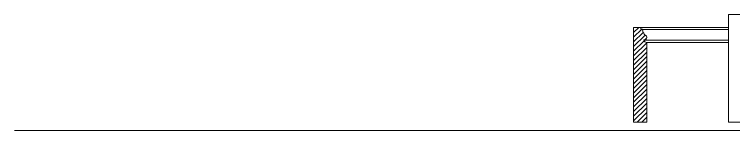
# Model space of a CAD drawing. Header units: inches. Extents: x -20583 to 399182, y -24453 to 525552.
# Drawn here: x 21159 to 22525, y 33056 to 33277 of the extents above; entities that cross this region are included whole.
import ezdxf

# ---------------------------------------------------------------- set-up
doc = ezdxf.new("R2010")
doc.units = ezdxf.units.IN
doc.header["$LTSCALE"] = 1000
doc.header["$MEASUREMENT"] = 0
doc.linetypes.add('DASHED', pattern=[0.75, 0.5, -0.25])
doc.linetypes.add('HIDDEN', pattern=[0.375, 0.25, -0.125])
doc.layers.add('A-Hidden', color=8, linetype='HIDDEN')
doc.layers.add('WOOD 01', color=34, linetype='Continuous')

msp = doc.modelspace()

# ---------------------------------------------------------------- hatches: boundary and pattern name
at = {"layer": 'WOOD 01', "lineweight": 0, "ltscale": 500}
h = msp.add_hatch(dxfattribs=at)
h.set_pattern_fill('ANSI31', color=256, scale=50, style=0)
h.set_pattern_definition([(45, (27884.007, 43449.6515), (-4.4194174, 4.4194174), [])])
edge = h.paths.add_edge_path()
edge.add_line((22335, 33252.4), (22349, 33252.4))
edge.add_line((22349, 33252.4), (22349, 33249.4))
edge.add_line((22349, 33249.4), (22352, 33249.4))
edge.add_arc((22367.1, 33248.8), 15.1, 177.7159, 202.9186)
edge.add_arc((22365.6, 33248.7), 13.7, 205.0884, 236.6917)
edge.add_arc((22355.1, 33233.4), 4.85, -99.1797, 53.1375, ccw=False)
edge.add_arc((22360, 33229.5), 5.7, 189.2709, 270)
edge.add_line((22360, 33223.8), (22360, 33072.4))
edge.add_line((22360, 33072.4), (22335, 33072.4))
edge.add_line((22335, 33072.4), (22335, 33252.4))

# ---------------------------------------------------------------- linework, layer by layer
at = {"layer": 'A-Hidden', "linetype": 'DASHED', "lineweight": 0, "ltscale": 10}
msp.add_line((30339, 33056.2, 0), (21158.5, 33056.2, 0), dxfattribs=at)
at = {"layer": 'WOOD 01', "lineweight": 0, "ltscale": 500}
for p, q in [((22349, 33252.4, 0), (22515, 33252.4, 0)), ((22352, 33248.8, 0), (22515, 33248.8, 0)), ((22355.1, 33228.5, 0), (22515, 33228.5, 0)), ((22360, 33223.8, 0), (22515, 33223.8, 0))]:
    msp.add_line(p, q, dxfattribs=at)
at = {"layer": 'WOOD 01', "lineweight": 0, "ltscale": 500, "elevation": 0}
msp.add_lwpolyline([(22515, 33277.3), (22613.1, 33277.3), (22613.1, 33072.3), (22515, 33072.3)], close=True, dxfattribs=at)
msp.add_lwpolyline([(22335, 33252.4), (22349, 33252.4), (22349, 33249.4), (22352, 33249.4, 0.110413), (22353.2, 33242.9, 0.138776), (22358.1, 33237.3, -0.783517), (22354.4, 33228.6, 0.367577), (22360, 33223.8), (22360, 33072.4), (22335, 33072.4), (22335, 33252.4)], format="xyb", dxfattribs=at)

doc.saveas('drawing.dxf')
